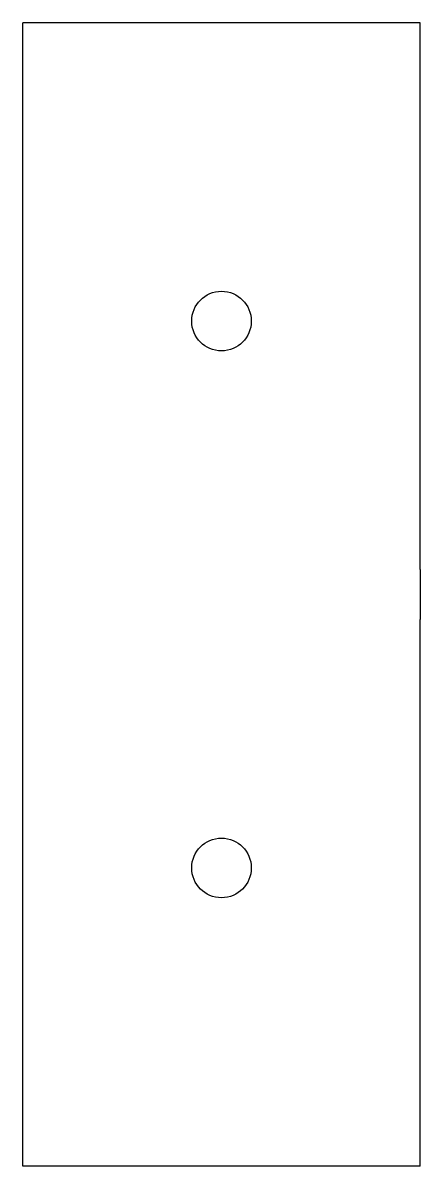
# Model space of a CAD drawing. Header units: millimetres. Extents: x 249 to 289, y 147 to 262.
import ezdxf

# ---------------------------------------------------------------- set-up
doc = ezdxf.new("R2010")
doc.units = ezdxf.units.MM
doc.layers.add('CANTONEIRA_CLARO', color=7, linetype='Continuous')
doc.layers.add('Default', color=7, linetype='Continuous')

# ---------------------------------------------------------------- blocks, each defined once
blk = doc.blocks.new('SE')
at = {"layer": 'CANTONEIRA_CLARO', "color": 7, "linetype": 'Continuous'}
for p, q in [((288.69, 261.98), (248.69, 261.98)), ((248.69, 206.98), (248.69, 261.98)), ((288.69, 206.98), (288.69, 261.98)), ((248.69, 201.96), (248.69, 206.98)), ((288.69, 206.98), (288.69, 201.96)), ((248.69, 146.96), (248.69, 201.96)), ((288.69, 146.96), (288.69, 201.96)), ((288.69, 146.96), (248.69, 146.96))]:
    blk.add_line(p, q, dxfattribs=at)
for centre in [(268.69, 231.98), (268.69, 176.96)]:
    blk.add_circle(centre, 3, dxfattribs=at)

msp = doc.modelspace()

# ---------------------------------------------------------------- block references
at = {"layer": 'Default'}
msp.add_blockref('SE', (0, 0), dxfattribs=at)

doc.saveas('drawing.dxf')
